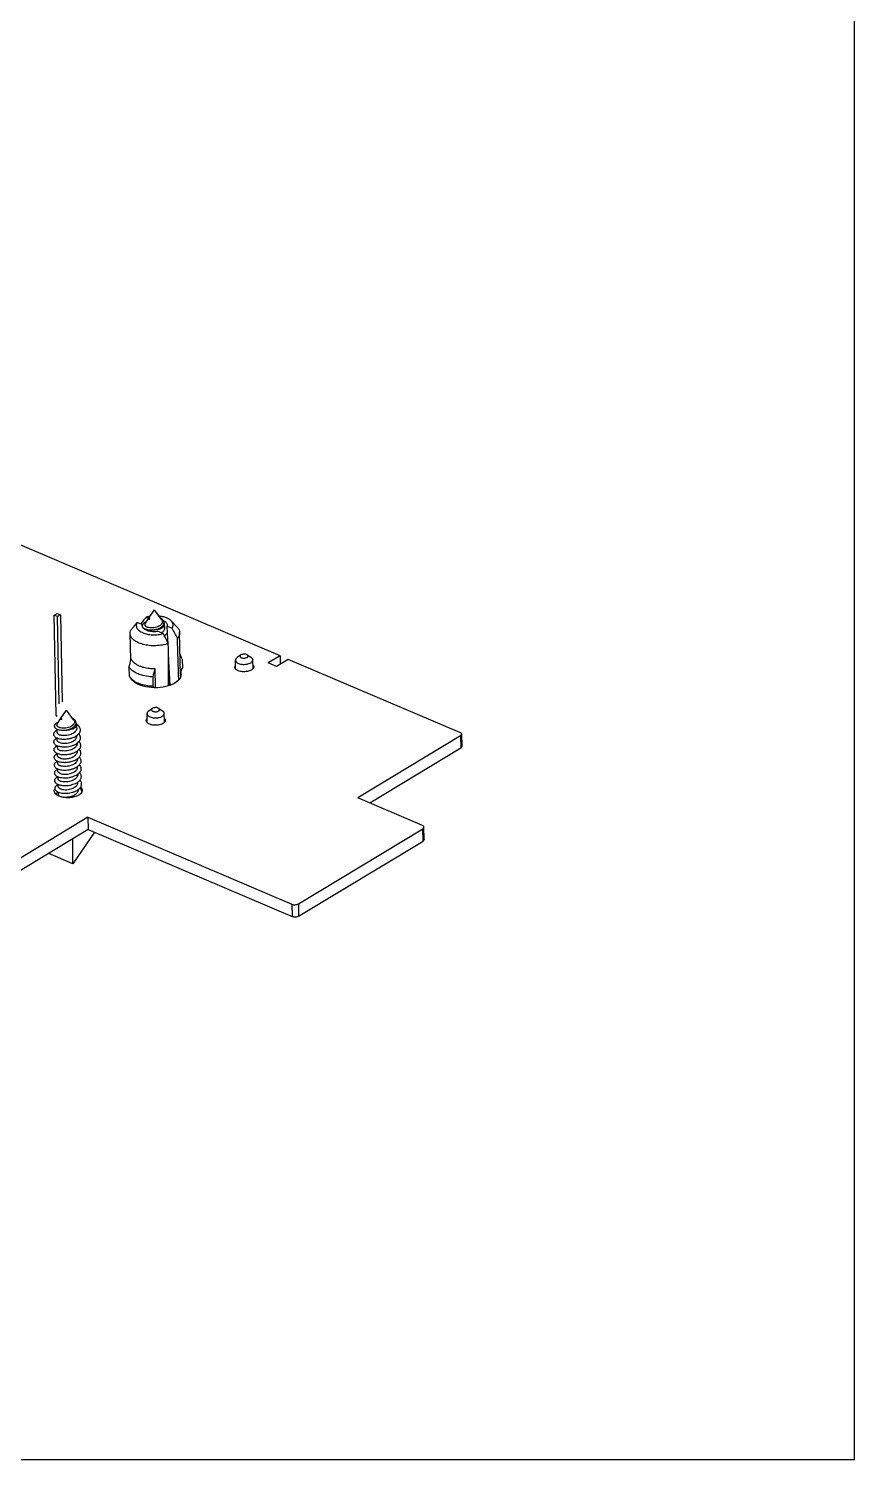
# Model space of a CAD drawing. Extents: x 0 to 420, y -74 to 297.
# Drawn here: x 355.8 to 420, y 0 to 111.3 of the extents above; entities that cross this region are included whole.
import ezdxf

# ---------------------------------------------------------------- set-up
doc = ezdxf.new("R2010")
doc.units = 0
doc.header["$LTSCALE"] = 23.1
doc.layers.get('0').update_dxf_attribs({"linetype": 'CONTINUOUS'})
doc.layers.add('02___PRT_ALL_AXES', color=7, linetype='CONTINUOUS')

msp = doc.modelspace()

# ---------------------------------------------------------------- linework, layer by layer
at = {"color": 7, "linetype": 'CONTINUOUS'}
for p, q in [((420, 0), (420, 297)), ((375.36, 62.49), (350.2, 73.23)), ((357.79, 65.65), (358.02, 65.79)), ((357.96, 57.86), (357.79, 65.65)), ((358.05, 65.54), (357.79, 65.65)), ((358.02, 65.79), (358.28, 65.68)), ((358.28, 65.68), (358.05, 65.54)), ((358.28, 65.68), (358.43, 58.91)), ((358.2, 58.77), (358.05, 65.54)), ((363.96, 64.73), (363.87, 64.63)), ((364.65, 64.92), (364.26, 65.09)), ((364.64, 64.85), (364.65, 64.92)), ((364.65, 64.87), (364.65, 64.92)), ((364.65, 64.85), (364.65, 64.87)), ((364.85, 64.9), (364.86, 64.84)), ((364.86, 64.84), (364.85, 64.89)), ((364.95, 65.5), (365.12, 65.43)), ((365.24, 65.39), (365.19, 65.35)), ((365.19, 65.35), (365.22, 65.35)), ((365.22, 65.35), (365.24, 65.39)), ((366.59, 64.89), (366.58, 64.81)), ((366.58, 64.81), (366.97, 64.64)), ((366.58, 64.78), (366.58, 64.81)), ((366.6, 64.3), (366.58, 64.78)), ((366.91, 65.2), (367.37, 64.71)), ((363.75, 62.21), (363.71, 64.22)), ((366.28, 64.23), (365.89, 64.39)), ((366.64, 63.73), (366.6, 64.3)), ((366.65, 63.51), (366.64, 63.73)), ((367.63, 60.91), (367.55, 64.3)), ((366.68, 62.87), (366.68, 62.96)), ((366.69, 62.61), (366.68, 62.87)), ((366.72, 62.19), (366.69, 62.61)), ((372.31, 62.56), (372.03, 62.36)), ((372.81, 62.57), (372.76, 62.59)), ((372.81, 62.57), (373.09, 62.39)), ((375.36, 62.49), (374.44, 61.94)), ((375.36, 62.49), (375.37, 61.85)), ((363.61, 61.65), (363.63, 60.94)), ((365.62, 61.5), (365.65, 60.02)), ((366.72, 62.09), (366.72, 62.19)), ((366.82, 60.22), (366.72, 62.09)), ((367.75, 62.24), (367.77, 61.54)), ((371.9, 61.49), (371.9, 62.16)), ((373.26, 61.51), (373.24, 62.19)), ((375.08, 61.67), (374.44, 61.94)), ((375.99, 62.22), (375.08, 61.67)), ((389.34, 56.53), (375.99, 62.22)), ((363.92, 60.54), (363.72, 60.79)), ((365.46, 60.86), (365.48, 60.15)), ((365.02, 57.33), (365.02, 58)), ((365.43, 58.4), (365.15, 58.2)), ((365.93, 58.41), (365.89, 58.43)), ((365.93, 58.41), (366.22, 58.22)), ((366.38, 57.35), (366.36, 58.03)), ((357.96, 57.86), (358.01, 57.78)), ((358.01, 57.11), (358.02, 57.04)), ((358.02, 57.04), (358.01, 57.1)), ((358.4, 57.59), (358.36, 57.56)), ((358.36, 57.56), (358.38, 57.55)), ((358.38, 57.55), (358.4, 57.59)), ((389.38, 56.28), (381.4, 51.45)), ((389.38, 56.28), (389.4, 55.31)), ((389.46, 56.4), (389.48, 55.43)), ((389.4, 55.31), (382.34, 51.04)), ((359.65, 52.08), (359.65, 52.08)), ((386.42, 49.31), (381.4, 51.45)), ((360.42, 49.94), (349.65, 43.42)), ((360.45, 48.98), (349.67, 42.45)), ((360.42, 49.94), (360.45, 48.98)), ((360.42, 49.94), (376.28, 43.17)), ((360.45, 48.98), (376.31, 42.21)), ((376.78, 43.2), (386.45, 49.05)), ((386.48, 48.09), (386.45, 49.05)), ((386.56, 48.21), (386.54, 49.17)), ((360.93, 48.77), (359.26, 46.32)), ((359.26, 46.32), (359.26, 48.26)), ((376.8, 42.24), (386.48, 48.09)), ((359.26, 46.32), (357.38, 47.12)), ((376.28, 43.17), (376.31, 42.21)), ((376.78, 43.2), (376.8, 42.24)), ((0, 0), (420, 0))]:
    msp.add_line(p, q, dxfattribs=at)
for centre, radius, start, end in [((384.43, 47.26), 26.92, 138.5219, 139.5183), ((364.9, 64.85), 0.255, 179.6375, 182.7014), ((364.9, 64.85), 0.255, 182.7061, 187.3827), ((364.9, 64.85), 0.26, 187.3988, 193.5211), ((364.87, 64.81), 0.223, 153.2246, 154.1044), ((366.04, 65.07), 0.3, 359.1995, 359.599), ((281.25, 18.17), 97.5, 27.9543, 28.4625), ((365.32, 65.97), 1.46, 265.2335, 265.8434), ((365.32, 66.17), 1.67, 277.1764, 277.884), ((365.33, 66.16), 1.66, 277.8827, 279.422), ((281.62, 20.65), 95.22, 26.7114, 27.2325), ((365.78, 64.97), 1.07, 303.1158, 304.9612), ((366.09, 64.06), 0.317, 348.6611, 1.2052), ((366.27, 62.74), 0.443, 336.9277, 343.1076), ((351.61, 55.69), 17.42, 22.8378, 23.464), ((347.76, 54.07), 21.6, 22.2463, 22.8378), ((415.7, 49.04), 53.59, 165.7738, 166.3932), ((405.26, 51.67), 42.82, 165.6386, 165.7543), ((414.3, 49.05), 50.24, 165.6535, 166.4128), ((343.29, 71.65), 26.48, 336.7439, 337.5476), ((367.1, 61.03), 0.564, 17.5192, 19.3431), ((364.26, 61.25), 0.704, 206.2948, 209.3167), ((369.87, 64.24), 6.01, 222.929, 224.6941), ((359.2, 57.28), 0.3, 359.1995, 359.599), ((359, 56.33), 1, 55.8397, 57.0644), ((358.48, 58.17), 1.46, 265.2335, 265.8434), ((358.57, 58.03), 2.01, 269.7268, 272.2494), ((358.57, 58.06), 2.05, 272.24, 272.8229), ((358.49, 58.37), 1.67, 277.1764, 277.884), ((358.49, 58.36), 1.66, 277.8827, 279.422), ((389.37, 56.4), 0.0913, 1.3526, 7.925), ((358.58, 57.44), 2.02, 270.001, 272.825), ((358.58, 57.39), 1.98, 269.7386, 269.9963), ((358.6, 56.8), 1.99, 269.7352, 270.4208), ((358.6, 56.83), 2.02, 270.4226, 271.7395), ((358.6, 56.86), 2.05, 271.7384, 272.8137), ((358.61, 56.2), 1.99, 269.7216, 270.5138), ((358.62, 55.61), 2.01, 269.7232, 271.6718), ((358.61, 56.23), 2.02, 270.515, 272.5938), ((358.62, 55.65), 2.04, 271.6665, 272.8275), ((358.61, 56.26), 2.05, 272.5878, 272.819), ((358.62, 55.66), 2.05, 272.8267, 273.0169), ((359.02, 54.72), 1.03, 304.9604, 305.782), ((359.27, 53.86), 0.671, 318.8643, 319.893), ((359.31, 52.99), 0.65, 41.4601, 42.5265), ((358.64, 55.02), 2.02, 269.7394, 272.8291), ((358.65, 54.38), 1.98, 269.7406, 270.0928), ((358.65, 54.41), 2.01, 270.0953, 271.4747), ((358.65, 54.45), 2.05, 271.4738, 272.8137), ((358.67, 53.81), 2.01, 269.724, 271.4091), ((358.66, 53.84), 2.04, 271.4072, 272.8304), ((386.45, 49.17), 0.0913, 1.3526, 7.925)]:
    msp.add_arc(centre, radius, start, end, dxfattribs=at)
for major_axis, ratio, start_param, end_param in [((-3.38, 94.05), 0.015201, -4.436699, -4.435328), ((-0.86, 95.57), 0.015152, -1.896344, -1.860251), ((-3.38, 94.05), 0.015201, -1.897039, -1.860767)]:
    msp.add_ellipse((365.04, 90.72), major_axis=major_axis, ratio=ratio, start_param=start_param, end_param=end_param, dxfattribs=at)
for points, knots in [([(363.71, 64.22), (363.7, 64.29), (363.73, 64.44), (363.82, 64.57), (363.87, 64.63)], [0, 0, 0, 0, 0.47283, 1, 1, 1, 1]), ([(364.26, 65.09), (364.24, 65.05), (364.2, 64.98), (364.18, 64.87), (364.18, 64.76), (364.23, 64.65), (364.3, 64.54), (364.44, 64.41), (364.69, 64.28), (365.05, 64.17), (365.45, 64.12), (365.87, 64.14), (366.15, 64.19), (366.28, 64.23)], [0, 0, 0, 0, 0.045078, 0.087003, 0.128003, 0.17064, 0.217054, 0.268629, 0.388854, 0.530268, 0.685855, 0.845898, 1, 1, 1, 1]), ([(364.66, 64.91), (364.66, 64.9), (364.66, 64.89), (364.65, 64.88), (364.65, 64.87)], [0, 0, 0, 0, 0.256492, 1, 1, 1, 1]), ([(364.68, 64.72), (364.67, 64.73), (364.66, 64.75), (364.66, 64.77), (364.65, 64.79)], [0, 0, 0, 0, 0.256282, 1, 1, 1, 1]), ([(364.94, 65.12), (364.91, 65.11), (364.85, 65.08), (364.77, 65.03), (364.71, 64.97), (364.68, 64.93), (364.67, 64.91)], [0, 0, 0, 0, 0.299893, 0.566063, 0.798383, 1, 1, 1, 1]), ([(364.68, 64.72), (364.7, 64.69), (364.74, 64.65), (364.81, 64.61), (364.9, 64.57), (365.03, 64.53), (365.14, 64.51), (365.2, 64.51)], [0, 0, 0, 0, 0.185559, 0.294498, 0.41475, 0.687988, 1, 1, 1, 1]), ([(365.89, 64.39), (365.76, 64.37), (365.51, 64.36), (365.2, 64.4), (364.98, 64.47), (364.82, 64.56), (364.71, 64.65), (364.68, 64.72)], [0, 0, 0, 0, 0.292294, 0.573875, 0.70106, 0.815166, 1, 1, 1, 1]), ([(364.89, 65.04), (364.87, 65.02), (364.85, 64.97), (364.84, 64.93), (364.85, 64.9)], [0, 0, 0, 0, 0.519105, 1, 1, 1, 1]), ([(365.14, 64.69), (365.1, 64.7), (365.04, 64.71), (364.96, 64.75), (364.9, 64.79), (364.87, 64.82), (364.86, 64.84)], [0, 0, 0, 0, 0.307657, 0.576861, 0.806483, 1, 1, 1, 1]), ([(365.25, 65.57), (365.22, 65.56), (365.12, 65.54), (365.02, 65.52), (364.95, 65.5)], [0, 0, 0, 0, 0.255557, 1, 1, 1, 1]), ([(365.18, 65.5), (365.16, 65.5), (365.14, 65.48), (365.12, 65.46), (365.12, 65.44), (365.12, 65.42), (365.12, 65.4), (365.13, 65.4)], [0, 0, 0, 0, 0.317543, 0.569236, 0.678017, 0.781911, 1, 1, 1, 1]), ([(365.13, 65.4), (365.14, 65.39), (365.16, 65.37), (365.18, 65.36), (365.19, 65.35)], [0, 0, 0, 0, 0.442266, 1, 1, 1, 1]), ([(366.15, 65.32), (366.17, 65.3), (366.19, 65.25), (366.21, 65.18), (366.21, 65.11), (366.19, 65.04), (366.15, 64.97), (366.08, 64.88), (365.94, 64.79), (365.75, 64.72), (365.54, 64.67), (365.33, 64.66), (365.2, 64.68), (365.14, 64.69)], [0, 0, 0, 0, 0.052493, 0.101594, 0.149488, 0.198566, 0.250803, 0.307398, 0.434343, 0.5764, 0.724844, 0.86931, 1, 1, 1, 1]), ([(365.22, 65.52), (365.21, 65.52), (365.2, 65.52), (365.19, 65.51), (365.18, 65.5)], [0, 0, 0, 0, 0.265948, 1, 1, 1, 1]), ([(365.24, 65.39), (365.23, 65.4), (365.21, 65.41), (365.19, 65.43), (365.18, 65.44), (365.18, 65.46), (365.19, 65.47), (365.19, 65.48)], [0, 0, 0, 0, 0.323847, 0.57176, 0.677669, 0.77978, 1, 1, 1, 1]), ([(365.6, 64.53), (365.69, 64.54), (365.83, 64.58), (366, 64.65), (366.12, 64.72), (366.21, 64.8), (366.28, 64.88), (366.33, 64.97), (366.34, 65.04), (366.34, 65.07)], [0, 0, 0, 0, 0.295922, 0.436731, 0.569067, 0.691138, 0.802406, 0.904165, 1, 1, 1, 1]), ([(365.6, 64.53), (365.65, 64.53), (365.75, 64.53), (365.9, 64.56), (366.03, 64.59), (366.15, 64.64), (366.25, 64.71), (366.33, 64.78), (366.37, 64.85), (366.39, 64.91), (366.38, 64.94)], [0, 0, 0, 0, 0.159978, 0.316058, 0.463807, 0.599451, 0.720349, 0.825623, 0.917053, 1, 1, 1, 1]), ([(366.91, 65.2), (366.87, 65.25), (366.74, 65.35), (366.52, 65.46), (366.25, 65.54), (366.05, 65.57), (365.95, 65.58)], [0, 0, 0, 0, 0.205106, 0.443112, 0.710553, 1, 1, 1, 1]), ([(366.34, 65.07), (366.34, 65.11), (366.33, 65.18), (366.27, 65.28), (366.18, 65.37), (366.1, 65.42), (366.06, 65.45)], [0, 0, 0, 0, 0.215818, 0.448102, 0.708405, 1, 1, 1, 1]), ([(366.39, 64.67), (366.39, 64.63), (366.38, 64.56), (366.33, 64.46), (366.25, 64.36), (366.18, 64.31), (366.14, 64.29)], [0, 0, 0, 0, 0.219079, 0.453224, 0.712419, 1, 1, 1, 1]), ([(366.3, 65.23), (366.34, 65.21), (366.42, 65.16), (366.51, 65.08), (366.57, 64.99), (366.59, 64.92), (366.59, 64.89)], [0, 0, 0, 0, 0.299308, 0.561544, 0.79104, 1, 1, 1, 1]), ([(366.38, 64.94), (366.38, 64.96), (366.37, 65.01), (366.35, 65.05), (366.34, 65.07)], [0, 0, 0, 0, 0.481385, 1, 1, 1, 1]), ([(366.97, 64.64), (367, 64.68), (367.04, 64.77), (367.06, 64.93), (367.01, 65.07), (366.95, 65.16), (366.91, 65.2)], [0, 0, 0, 0, 0.255075, 0.491251, 0.732205, 1, 1, 1, 1]), ([(367.37, 64.71), (367.43, 64.65), (367.52, 64.53), (367.55, 64.38), (367.55, 64.3)], [0, 0, 0, 0, 0.527175, 1, 1, 1, 1]), ([(366.67, 63.45), (366.52, 63.4), (366.2, 63.32), (365.71, 63.27), (365.2, 63.28), (364.73, 63.37), (364.32, 63.51), (364.03, 63.67), (363.87, 63.83), (363.78, 63.96), (363.72, 64.08), (363.71, 64.17), (363.71, 64.22)], [0, 0, 0, 0, 0.141372, 0.291262, 0.442019, 0.585835, 0.715862, 0.827422, 0.876, 0.920212, 0.961041, 1, 1, 1, 1]), ([(365.21, 64.51), (365.24, 64.51), (365.35, 64.5), (365.45, 64.51), (365.53, 64.52)], [0, 0, 0, 0, 0.241913, 1, 1, 1, 1]), ([(365.22, 64.51), (365.27, 64.5), (365.37, 64.5), (365.48, 64.51), (365.53, 64.52)], [0, 0, 0, 0, 0.48068, 1, 1, 1, 1]), ([(366.39, 64.09), (366.42, 64.1), (366.5, 64.16), (366.57, 64.24), (366.61, 64.3)], [0, 0, 0, 0, 0.27069, 1, 1, 1, 1]), ([(366.58, 63.64), (366.59, 63.65), (366.61, 63.68), (366.62, 63.71), (366.64, 63.73)], [0, 0, 0, 0, 0.257342, 1, 1, 1, 1]), ([(367.55, 64.3), (367.56, 64.27), (367.55, 64.19), (367.5, 64.04), (367.43, 63.94), (367.38, 63.88)], [0, 0, 0, 0, 0.232389, 0.472693, 1, 1, 1, 1]), ([(372.03, 62.36), (372.01, 62.35), (371.97, 62.32), (371.93, 62.27), (371.9, 62.21), (371.9, 62.18), (371.9, 62.16)], [0, 0, 0, 0, 0.29045, 0.549436, 0.782424, 1, 1, 1, 1]), ([(372.31, 62.56), (372.3, 62.55), (372.28, 62.54), (372.26, 62.51), (372.25, 62.48), (372.25, 62.43), (372.28, 62.38), (372.33, 62.36), (372.35, 62.35)], [0, 0, 0, 0, 0.139045, 0.260683, 0.369391, 0.473412, 0.702563, 1, 1, 1, 1]), ([(372.76, 62.59), (372.73, 62.61), (372.65, 62.63), (372.53, 62.63), (372.41, 62.61), (372.34, 62.58), (372.31, 62.56)], [0, 0, 0, 0, 0.244983, 0.514693, 0.776454, 1, 1, 1, 1]), ([(372.35, 62.35), (372.39, 62.33), (372.46, 62.31), (372.57, 62.31), (372.68, 62.32), (372.76, 62.35), (372.81, 62.38), (372.85, 62.41), (372.87, 62.45), (372.87, 62.49), (372.86, 62.52), (372.84, 62.55), (372.82, 62.56), (372.81, 62.57)], [0, 0, 0, 0, 0.144168, 0.303214, 0.461855, 0.604857, 0.667, 0.721913, 0.812129, 0.85336, 0.896527, 0.944807, 1, 1, 1, 1]), ([(373.24, 62.19), (373.23, 62.21), (373.23, 62.24), (373.2, 62.3), (373.15, 62.35), (373.12, 62.37), (373.09, 62.39)], [0, 0, 0, 0, 0.217546, 0.450441, 0.709313, 1, 1, 1, 1]), ([(364.7, 60.96), (364.58, 60.99), (364.33, 61.07), (363.94, 61.26), (363.69, 61.48), (363.61, 61.65)], [0, 0, 0, 0, 0.300664, 0.569623, 1, 1, 1, 1]), ([(363.77, 62.29), (363.8, 62.21), (363.89, 62.06), (364.12, 61.87), (364.42, 61.71), (364.65, 61.63), (364.78, 61.6)], [0, 0, 0, 0, 0.196046, 0.425974, 0.695072, 1, 1, 1, 1]), ([(364.78, 61.6), (364.91, 61.57), (365.19, 61.52), (365.48, 61.5), (365.62, 61.5)], [0, 0, 0, 0, 0.488702, 1, 1, 1, 1]), ([(366.72, 62.19), (366.72, 62.2), (366.71, 62.24), (366.7, 62.27), (366.68, 62.3)], [0, 0, 0, 0, 0.245089, 1, 1, 1, 1]), ([(366.68, 61.94), (366.7, 61.96), (366.71, 62.01), (366.72, 62.06), (366.73, 62.09)], [0, 0, 0, 0, 0.5096, 1, 1, 1, 1]), ([(366.68, 61.31), (366.7, 61.34), (366.73, 61.41), (366.75, 61.52), (366.73, 61.62), (366.7, 61.69), (366.68, 61.72)], [0, 0, 0, 0, 0.257451, 0.502056, 0.745566, 1, 1, 1, 1]), ([(371.84, 61.61), (371.84, 61.62), (371.85, 61.67), (371.87, 61.72), (371.89, 61.75)], [0, 0, 0, 0, 0.237633, 1, 1, 1, 1]), ([(371.89, 61.49), (371.88, 61.5), (371.86, 61.54), (371.84, 61.58), (371.84, 61.61)], [0, 0, 0, 0, 0.266607, 1, 1, 1, 1]), ([(373.13, 61.39), (373.04, 61.33), (372.81, 61.26), (372.45, 61.24), (372.13, 61.3), (371.94, 61.42), (371.89, 61.49)], [0, 0, 0, 0, 0.251074, 0.53578, 0.799788, 1, 1, 1, 1]), ([(371.9, 62.16), (371.9, 62.13), (371.91, 62.08), (371.96, 62.01), (372.03, 61.95), (372.09, 61.92), (372.13, 61.9)], [0, 0, 0, 0, 0.204392, 0.431194, 0.695223, 1, 1, 1, 1]), ([(372.13, 61.9), (372.18, 61.88), (372.29, 61.85), (372.48, 61.82), (372.63, 61.83), (372.76, 61.84), (372.88, 61.87), (373.01, 61.91), (373.13, 61.99), (373.21, 62.07), (373.23, 62.14), (373.24, 62.17), (373.24, 62.19)], [0, 0, 0, 0, 0.133271, 0.279735, 0.430951, 0.505512, 0.577843, 0.71169, 0.826375, 0.920171, 0.961095, 1, 1, 1, 1]), ([(373.27, 61.51), (373.26, 61.5), (373.22, 61.45), (373.17, 61.41), (373.13, 61.39)], [0, 0, 0, 0, 0.22761, 1, 1, 1, 1]), ([(373.26, 61.78), (373.27, 61.77), (373.3, 61.73), (373.31, 61.68), (373.31, 61.64)], [0, 0, 0, 0, 0.269036, 1, 1, 1, 1]), ([(373.31, 61.64), (373.31, 61.63), (373.31, 61.58), (373.29, 61.54), (373.27, 61.51)], [0, 0, 0, 0, 0.238484, 1, 1, 1, 1]), ([(363.64, 60.91), (363.65, 60.9), (363.67, 60.86), (363.7, 60.82), (363.72, 60.79)], [0, 0, 0, 0, 0.242976, 1, 1, 1, 1]), ([(363.72, 60.79), (363.8, 60.69), (364.02, 60.51), (364.44, 60.32), (364.93, 60.19), (365.29, 60.16), (365.48, 60.15)], [0, 0, 0, 0, 0.198659, 0.436235, 0.707239, 1, 1, 1, 1]), ([(366.69, 60.16), (366.41, 60.08), (365.82, 59.98), (365.08, 60.03), (364.54, 60.18), (364.13, 60.36), (363.87, 60.58), (363.79, 60.75)], [0, 0, 0, 0, 0.281634, 0.568106, 0.699335, 0.816351, 1, 1, 1, 1]), ([(365.46, 60.86), (365.4, 60.86), (365.14, 60.88), (364.89, 60.92), (364.7, 60.96)], [0, 0, 0, 0, 0.257042, 1, 1, 1, 1]), ([(366.69, 60.7), (366.71, 60.73), (366.74, 60.8), (366.76, 60.92), (366.74, 61.03), (366.71, 61.1), (366.69, 61.14)], [0, 0, 0, 0, 0.25801, 0.501526, 0.74422, 1, 1, 1, 1]), ([(366.75, 60.19), (366.76, 60.22), (366.77, 60.28), (366.77, 60.38), (366.74, 60.47), (366.71, 60.53), (366.69, 60.56)], [0, 0, 0, 0, 0.247071, 0.489473, 0.737421, 1, 1, 1, 1]), ([(367.18, 60.38), (367.15, 60.36), (366.99, 60.27), (366.82, 60.21), (366.69, 60.16)], [0, 0, 0, 0, 0.233586, 1, 1, 1, 1]), ([(367.64, 60.91), (367.63, 60.86), (367.54, 60.64), (367.34, 60.48), (367.18, 60.38)], [0, 0, 0, 0, 0.216535, 1, 1, 1, 1]), ([(365.15, 58.2), (365.13, 58.19), (365.09, 58.16), (365.05, 58.11), (365.02, 58.05), (365.02, 58.01), (365.02, 58)], [0, 0, 0, 0, 0.29045, 0.549436, 0.782424, 1, 1, 1, 1]), ([(365.02, 58), (365.02, 57.97), (365.03, 57.92), (365.08, 57.85), (365.15, 57.79), (365.21, 57.76), (365.25, 57.74)], [0, 0, 0, 0, 0.204392, 0.431194, 0.695223, 1, 1, 1, 1]), ([(365.25, 57.74), (365.3, 57.72), (365.41, 57.68), (365.6, 57.66), (365.75, 57.66), (365.88, 57.68), (366, 57.71), (366.13, 57.75), (366.25, 57.82), (366.33, 57.91), (366.35, 57.97), (366.36, 58.01), (366.36, 58.03)], [0, 0, 0, 0, 0.133271, 0.279735, 0.430951, 0.505512, 0.577843, 0.71169, 0.826375, 0.920171, 0.961095, 1, 1, 1, 1]), ([(365.43, 58.4), (365.42, 58.39), (365.4, 58.37), (365.38, 58.35), (365.37, 58.32), (365.37, 58.27), (365.4, 58.22), (365.45, 58.19), (365.47, 58.18)], [0, 0, 0, 0, 0.139045, 0.260683, 0.369391, 0.473412, 0.702563, 1, 1, 1, 1]), ([(365.89, 58.43), (365.85, 58.45), (365.77, 58.47), (365.65, 58.47), (365.53, 58.45), (365.46, 58.42), (365.43, 58.4)], [0, 0, 0, 0, 0.244983, 0.514693, 0.776454, 1, 1, 1, 1]), ([(365.47, 58.18), (365.51, 58.17), (365.58, 58.15), (365.69, 58.14), (365.8, 58.16), (365.88, 58.18), (365.93, 58.22), (365.97, 58.25), (365.99, 58.29), (365.99, 58.33), (365.98, 58.36), (365.96, 58.39), (365.94, 58.4), (365.93, 58.41)], [0, 0, 0, 0, 0.144168, 0.303214, 0.461855, 0.604857, 0.667, 0.721913, 0.812129, 0.85336, 0.896527, 0.944807, 1, 1, 1, 1]), ([(366.36, 58.03), (366.35, 58.04), (366.35, 58.08), (366.32, 58.13), (366.27, 58.18), (366.24, 58.21), (366.22, 58.22)], [0, 0, 0, 0, 0.217546, 0.450441, 0.709313, 1, 1, 1, 1]), ([(358.11, 57.32), (358.06, 57.3), (357.98, 57.27), (357.91, 57.21), (357.86, 57.16), (357.83, 57.12), (357.81, 57.07), (357.81, 57.02), (357.82, 56.97), (357.84, 56.92), (357.88, 56.88), (357.94, 56.84), (358.03, 56.78), (358.17, 56.74), (358.3, 56.72), (358.36, 56.71)], [0, 0, 0, 0, 0.144764, 0.207068, 0.262739, 0.312493, 0.357742, 0.40068, 0.444056, 0.490587, 0.542409, 0.600887, 0.666693, 0.820218, 1, 1, 1, 1]), ([(358.05, 57.24), (358.04, 57.22), (358.02, 57.18), (358.01, 57.13), (358.01, 57.11)], [0, 0, 0, 0, 0.519105, 1, 1, 1, 1]), ([(358.3, 56.89), (358.27, 56.9), (358.21, 56.92), (358.13, 56.95), (358.06, 56.99), (358.03, 57.03), (358.02, 57.04)], [0, 0, 0, 0, 0.307657, 0.576861, 0.806483, 1, 1, 1, 1]), ([(358.34, 57.71), (358.33, 57.7), (358.31, 57.68), (358.29, 57.66), (358.28, 57.64), (358.28, 57.62), (358.29, 57.61), (358.29, 57.6)], [0, 0, 0, 0, 0.317543, 0.569236, 0.678017, 0.781911, 1, 1, 1, 1]), ([(358.29, 57.6), (358.3, 57.59), (358.32, 57.57), (358.34, 57.56), (358.36, 57.56)], [0, 0, 0, 0, 0.442266, 1, 1, 1, 1]), ([(359.55, 56.87), (359.56, 56.85), (359.55, 56.8), (359.53, 56.73), (359.49, 56.66), (359.42, 56.57), (359.29, 56.47), (359.11, 56.38), (358.9, 56.32), (358.69, 56.29), (358.48, 56.29), (358.35, 56.31), (358.29, 56.33)], [0, 0, 0, 0, 0.045992, 0.093506, 0.143801, 0.19772, 0.317401, 0.451696, 0.59518, 0.740089, 0.877766, 1, 1, 1, 1]), ([(359.31, 57.52), (359.33, 57.5), (359.36, 57.46), (359.38, 57.39), (359.38, 57.31), (359.36, 57.24), (359.32, 57.17), (359.24, 57.09), (359.11, 56.99), (358.92, 56.92), (358.71, 56.87), (358.5, 56.86), (358.36, 56.88), (358.3, 56.89)], [0, 0, 0, 0, 0.052493, 0.101594, 0.149488, 0.198566, 0.250803, 0.307398, 0.434343, 0.5764, 0.724844, 0.86931, 1, 1, 1, 1]), ([(358.38, 57.73), (358.38, 57.73), (358.36, 57.72), (358.35, 57.71), (358.34, 57.71)], [0, 0, 0, 0, 0.265948, 1, 1, 1, 1]), ([(358.4, 57.59), (358.39, 57.6), (358.37, 57.61), (358.35, 57.63), (358.35, 57.65), (358.34, 57.66), (358.35, 57.68), (358.35, 57.68)], [0, 0, 0, 0, 0.323847, 0.57176, 0.677669, 0.77978, 1, 1, 1, 1]), ([(358.76, 56.73), (358.86, 56.74), (359, 56.78), (359.17, 56.86), (359.28, 56.92), (359.37, 57), (359.45, 57.08), (359.49, 57.18), (359.5, 57.24), (359.5, 57.27)], [0, 0, 0, 0, 0.295922, 0.436731, 0.569067, 0.691138, 0.802406, 0.904165, 1, 1, 1, 1]), ([(358.76, 56.73), (358.81, 56.73), (358.91, 56.74), (359.06, 56.76), (359.2, 56.8), (359.32, 56.85), (359.42, 56.91), (359.49, 56.98), (359.54, 57.06), (359.55, 57.11), (359.55, 57.14)], [0, 0, 0, 0, 0.159978, 0.316058, 0.463807, 0.599451, 0.720349, 0.825623, 0.917053, 1, 1, 1, 1]), ([(359.5, 57.27), (359.5, 57.31), (359.49, 57.38), (359.43, 57.49), (359.34, 57.58), (359.26, 57.63), (359.22, 57.65)], [0, 0, 0, 0, 0.215818, 0.448102, 0.708405, 1, 1, 1, 1]), ([(359.55, 57.14), (359.55, 57.16), (359.54, 57.21), (359.52, 57.25), (359.5, 57.27)], [0, 0, 0, 0, 0.481385, 1, 1, 1, 1]), ([(359.75, 56.98), (359.74, 57), (359.68, 57.07), (359.62, 57.12), (359.56, 57.16)], [0, 0, 0, 0, 0.233848, 1, 1, 1, 1]), ([(359.56, 56.29), (359.59, 56.31), (359.65, 56.36), (359.73, 56.44), (359.79, 56.53), (359.83, 56.62), (359.84, 56.71), (359.83, 56.81), (359.8, 56.9), (359.77, 56.96), (359.75, 56.98)], [0, 0, 0, 0, 0.14956, 0.287806, 0.415474, 0.534548, 0.648296, 0.760935, 0.876901, 1, 1, 1, 1]), ([(364.96, 57.45), (364.96, 57.46), (364.97, 57.51), (364.99, 57.56), (365.01, 57.59)], [0, 0, 0, 0, 0.237633, 1, 1, 1, 1]), ([(365.01, 57.33), (365, 57.34), (364.98, 57.37), (364.96, 57.42), (364.96, 57.45)], [0, 0, 0, 0, 0.266607, 1, 1, 1, 1]), ([(366.25, 57.23), (366.16, 57.17), (365.93, 57.1), (365.57, 57.08), (365.25, 57.14), (365.06, 57.25), (365.01, 57.33)], [0, 0, 0, 0, 0.251074, 0.53578, 0.799788, 1, 1, 1, 1]), ([(366.39, 57.35), (366.38, 57.34), (366.34, 57.29), (366.29, 57.25), (366.25, 57.23)], [0, 0, 0, 0, 0.22761, 1, 1, 1, 1]), ([(366.38, 57.61), (366.39, 57.6), (366.42, 57.56), (366.43, 57.52), (366.43, 57.48)], [0, 0, 0, 0, 0.269036, 1, 1, 1, 1]), ([(366.43, 57.48), (366.43, 57.47), (366.43, 57.42), (366.41, 57.38), (366.39, 57.35)], [0, 0, 0, 0, 0.238484, 1, 1, 1, 1]), ([(358.02, 56.69), (357.97, 56.67), (357.9, 56.63), (357.83, 56.57), (357.79, 56.52), (357.76, 56.48), (357.75, 56.43), (357.74, 56.38), (357.75, 56.34), (357.76, 56.33)], [0, 0, 0, 0, 0.319947, 0.458014, 0.58226, 0.69469, 0.798614, 0.898615, 1, 1, 1, 1]), ([(357.76, 56.33), (357.76, 56.31), (357.79, 56.26), (357.85, 56.2), (357.93, 56.15), (358.03, 56.1), (358.14, 56.06), (358.32, 56.03), (358.46, 56.02), (358.56, 56.01)], [0, 0, 0, 0, 0.079803, 0.17095, 0.276067, 0.395907, 0.529939, 0.676755, 1, 1, 1, 1]), ([(358.03, 56.09), (357.99, 56.07), (357.92, 56.03), (357.83, 55.96), (357.78, 55.89), (357.76, 55.83), (357.76, 55.8), (357.76, 55.79)], [0, 0, 0, 0, 0.313622, 0.579484, 0.80271, 0.903249, 1, 1, 1, 1]), ([(357.76, 55.79), (357.76, 55.77), (357.77, 55.71), (357.82, 55.64), (357.89, 55.58), (357.99, 55.52), (358.11, 55.47), (358.26, 55.44), (358.41, 55.42), (358.52, 55.41), (358.58, 55.41)], [0, 0, 0, 0, 0.077189, 0.162882, 0.262966, 0.379986, 0.514085, 0.663853, 0.826859, 1, 1, 1, 1]), ([(358.02, 56.54), (358.02, 56.52), (358.03, 56.5), (358.04, 56.47), (358.08, 56.43), (358.13, 56.39), (358.2, 56.35), (358.26, 56.34), (358.29, 56.33)], [0, 0, 0, 0, 0.088766, 0.1826, 0.341238, 0.528877, 0.748681, 1, 1, 1, 1]), ([(358.3, 55.73), (358.26, 55.74), (358.19, 55.76), (358.12, 55.8), (358.08, 55.84), (358.05, 55.87), (358.04, 55.9), (358.04, 55.92), (358.04, 55.93)], [0, 0, 0, 0, 0.328032, 0.599252, 0.714327, 0.817384, 0.91123, 1, 1, 1, 1]), ([(358.3, 55.73), (358.36, 55.71), (358.49, 55.69), (358.7, 55.69), (358.91, 55.72), (359.12, 55.78), (359.31, 55.87), (359.43, 55.97), (359.5, 56.06), (359.54, 56.13), (359.56, 56.2), (359.57, 56.25), (359.57, 56.27)], [0, 0, 0, 0, 0.122233, 0.259911, 0.40482, 0.548304, 0.682598, 0.80228, 0.856199, 0.906494, 0.954008, 1, 1, 1, 1]), ([(359.58, 55.67), (359.58, 55.64), (359.58, 55.6), (359.55, 55.53), (359.52, 55.46), (359.44, 55.37), (359.32, 55.27), (359.14, 55.18), (358.93, 55.12), (358.71, 55.09), (358.5, 55.09), (358.37, 55.11), (358.31, 55.12)], [0, 0, 0, 0, 0.045992, 0.093508, 0.143805, 0.197725, 0.317404, 0.451692, 0.595175, 0.740083, 0.877768, 1, 1, 1, 1]), ([(358.38, 56.71), (358.4, 56.71), (358.51, 56.7), (358.62, 56.71), (358.7, 56.72)], [0, 0, 0, 0, 0.241913, 1, 1, 1, 1]), ([(358.38, 56.71), (358.43, 56.71), (358.54, 56.7), (358.64, 56.71), (358.7, 56.72)], [0, 0, 0, 0, 0.48068, 1, 1, 1, 1]), ([(358.67, 56.02), (358.75, 56.02), (358.92, 56.04), (359.15, 56.09), (359.37, 56.17), (359.5, 56.25), (359.56, 56.29)], [0, 0, 0, 0, 0.262253, 0.522572, 0.771156, 1, 1, 1, 1]), ([(358.68, 55.42), (358.77, 55.42), (358.93, 55.44), (359.16, 55.49), (359.38, 55.57), (359.51, 55.65), (359.57, 55.69)], [0, 0, 0, 0, 0.262247, 0.522568, 0.771157, 1, 1, 1, 1]), ([(359.57, 55.69), (359.62, 55.72), (359.7, 55.79), (359.8, 55.91), (359.85, 56.04), (359.85, 56.13), (359.85, 56.18)], [0, 0, 0, 0, 0.288661, 0.546298, 0.779009, 1, 1, 1, 1]), ([(359.85, 56.18), (359.84, 56.22), (359.81, 56.32), (359.75, 56.4), (359.72, 56.43)], [0, 0, 0, 0, 0.476813, 1, 1, 1, 1]), ([(359.86, 55.48), (359.87, 55.51), (359.87, 55.58), (359.84, 55.67), (359.8, 55.75), (359.76, 55.81), (359.73, 55.83)], [0, 0, 0, 0, 0.236049, 0.476215, 0.728797, 1, 1, 1, 1]), ([(389.46, 56.41), (389.46, 56.42), (389.44, 56.48), (389.38, 56.51), (389.34, 56.53)], [0, 0, 0, 0, 0.207559, 1, 1, 1, 1]), ([(389.38, 56.28), (389.4, 56.29), (389.44, 56.32), (389.46, 56.38), (389.46, 56.4)], [0, 0, 0, 0, 0.559358, 1, 1, 1, 1]), ([(357.78, 55.25), (357.78, 55.24), (357.77, 55.21), (357.77, 55.17), (357.78, 55.13), (357.8, 55.09), (357.83, 55.05), (357.88, 55), (357.96, 54.94), (358.09, 54.89), (358.24, 54.84), (358.41, 54.82), (358.53, 54.81), (358.59, 54.81)], [0, 0, 0, 0, 0.040499, 0.080068, 0.12022, 0.162384, 0.207745, 0.25716, 0.369922, 0.502486, 0.653718, 0.820832, 1, 1, 1, 1]), ([(358.04, 55.48), (358.01, 55.47), (357.95, 55.44), (357.87, 55.38), (357.82, 55.32), (357.79, 55.28), (357.78, 55.25)], [0, 0, 0, 0, 0.302122, 0.567658, 0.798246, 1, 1, 1, 1]), ([(358.06, 54.88), (358.02, 54.87), (357.95, 54.83), (357.86, 54.76), (357.81, 54.7), (357.79, 54.64), (357.78, 54.61), (357.79, 54.57), (357.8, 54.51), (357.84, 54.45), (357.91, 54.38), (357.97, 54.34), (358.01, 54.33)], [0, 0, 0, 0, 0.160886, 0.298724, 0.415543, 0.46808, 0.518189, 0.56742, 0.617421, 0.725309, 0.851448, 1, 1, 1, 1]), ([(358.05, 55.33), (358.05, 55.32), (358.05, 55.3), (358.07, 55.26), (358.1, 55.22), (358.16, 55.18), (358.23, 55.15), (358.28, 55.13), (358.31, 55.12)], [0, 0, 0, 0, 0.088766, 0.1826, 0.341238, 0.528877, 0.748681, 1, 1, 1, 1]), ([(358.33, 54.52), (358.31, 54.53), (358.27, 54.54), (358.21, 54.56), (358.15, 54.59), (358.1, 54.63), (358.07, 54.68), (358.06, 54.71), (358.06, 54.73)], [0, 0, 0, 0, 0.171033, 0.328479, 0.537548, 0.715054, 0.865661, 1, 1, 1, 1]), ([(358.33, 54.52), (358.37, 54.51), (358.48, 54.49), (358.65, 54.49), (358.82, 54.5), (359, 54.53), (359.17, 54.59), (359.32, 54.66), (359.45, 54.75), (359.51, 54.83), (359.54, 54.87)], [0, 0, 0, 0, 0.11469, 0.2425, 0.378364, 0.516724, 0.652124, 0.779774, 0.896184, 1, 1, 1, 1]), ([(358.7, 54.81), (358.78, 54.82), (358.94, 54.84), (359.18, 54.89), (359.39, 54.97), (359.52, 55.04), (359.58, 55.08)], [0, 0, 0, 0, 0.262203, 0.522498, 0.771098, 1, 1, 1, 1]), ([(358.71, 54.21), (358.82, 54.22), (359.04, 54.25), (359.31, 54.33), (359.5, 54.42), (359.65, 54.51), (359.75, 54.61), (359.8, 54.68)], [0, 0, 0, 0, 0.278094, 0.547906, 0.674122, 0.792142, 1, 1, 1, 1]), ([(359.6, 55.07), (359.6, 55.03), (359.59, 54.96), (359.55, 54.9), (359.54, 54.87)], [0, 0, 0, 0, 0.484224, 1, 1, 1, 1]), ([(359.58, 55.08), (359.62, 55.11), (359.69, 55.17), (359.78, 55.27), (359.84, 55.37), (359.86, 55.45), (359.86, 55.48)], [0, 0, 0, 0, 0.284253, 0.543137, 0.779452, 1, 1, 1, 1]), ([(359.62, 53.89), (359.66, 53.91), (359.72, 53.97), (359.8, 54.06), (359.86, 54.15), (359.89, 54.25), (359.89, 54.35), (359.87, 54.45), (359.83, 54.54), (359.78, 54.6), (359.76, 54.63)], [0, 0, 0, 0, 0.147816, 0.283617, 0.408538, 0.525265, 0.637961, 0.751643, 0.871112, 1, 1, 1, 1]), ([(359.8, 54.68), (359.83, 54.72), (359.86, 54.79), (359.88, 54.89), (359.88, 54.96), (359.87, 55.03), (359.83, 55.13), (359.78, 55.19), (359.75, 55.23)], [0, 0, 0, 0, 0.254625, 0.374564, 0.492682, 0.611859, 0.734821, 1, 1, 1, 1]), ([(389.48, 55.44), (389.48, 55.41), (389.46, 55.36), (389.42, 55.33), (389.4, 55.31)], [0, 0, 0, 0, 0.440642, 1, 1, 1, 1]), ([(358.07, 54.28), (358.03, 54.27), (357.97, 54.23), (357.89, 54.17), (357.83, 54.11), (357.8, 54.04), (357.8, 53.97), (357.82, 53.89), (357.87, 53.83), (357.91, 53.79), (357.93, 53.77)], [0, 0, 0, 0, 0.166111, 0.31101, 0.435906, 0.544987, 0.646161, 0.749915, 0.865827, 1, 1, 1, 1]), ([(358.08, 53.68), (358.05, 53.67), (358, 53.64), (357.92, 53.59), (357.87, 53.53), (357.83, 53.47), (357.81, 53.41), (357.81, 53.34), (357.84, 53.28), (357.87, 53.25), (357.88, 53.23)], [0, 0, 0, 0, 0.169147, 0.319319, 0.451118, 0.567053, 0.672153, 0.773942, 0.880876, 1, 1, 1, 1]), ([(357.93, 53.77), (357.97, 53.75), (358.07, 53.7), (358.23, 53.65), (358.41, 53.62), (358.55, 53.61), (358.62, 53.61)], [0, 0, 0, 0, 0.202731, 0.440622, 0.70887, 1, 1, 1, 1]), ([(358.01, 54.33), (358.04, 54.31), (358.13, 54.27), (358.33, 54.22), (358.49, 54.21), (358.6, 54.21)], [0, 0, 0, 0, 0.215142, 0.456516, 1, 1, 1, 1]), ([(358.34, 53.92), (358.32, 53.93), (358.28, 53.94), (358.22, 53.96), (358.17, 53.99), (358.12, 54.03), (358.08, 54.08), (358.08, 54.11), (358.08, 54.13)], [0, 0, 0, 0, 0.171033, 0.328485, 0.537566, 0.715069, 0.865668, 1, 1, 1, 1]), ([(358.35, 53.32), (358.33, 53.32), (358.3, 53.34), (358.24, 53.36), (358.18, 53.39), (358.13, 53.43), (358.1, 53.48), (358.09, 53.51), (358.09, 53.53)], [0, 0, 0, 0, 0.171039, 0.328488, 0.53756, 0.715064, 0.865663, 1, 1, 1, 1]), ([(359.61, 54.46), (359.61, 54.44), (359.6, 54.39), (359.58, 54.32), (359.54, 54.25), (359.47, 54.16), (359.35, 54.07), (359.16, 53.98), (358.95, 53.92), (358.74, 53.89), (358.53, 53.89), (358.4, 53.91), (358.34, 53.92)], [0, 0, 0, 0, 0.045993, 0.093507, 0.143801, 0.197718, 0.317389, 0.451681, 0.595171, 0.740083, 0.877766, 1, 1, 1, 1]), ([(358.35, 53.32), (358.41, 53.3), (358.54, 53.28), (358.75, 53.28), (358.97, 53.31), (359.18, 53.38), (359.36, 53.47), (359.48, 53.56), (359.56, 53.65), (359.6, 53.72), (359.62, 53.79), (359.62, 53.84), (359.62, 53.86)], [0, 0, 0, 0, 0.122233, 0.259911, 0.40482, 0.548304, 0.682598, 0.80228, 0.856199, 0.906494, 0.954008, 1, 1, 1, 1]), ([(358.73, 53.61), (358.81, 53.61), (358.97, 53.63), (359.21, 53.69), (359.42, 53.77), (359.55, 53.84), (359.61, 53.88)], [0, 0, 0, 0, 0.262404, 0.52267, 0.771158, 1, 1, 1, 1]), ([(359.62, 53.28), (359.64, 53.29), (359.69, 53.33), (359.74, 53.38), (359.78, 53.41)], [0, 0, 0, 0, 0.262805, 1, 1, 1, 1]), ([(359.64, 52.68), (359.67, 52.7), (359.74, 52.75), (359.82, 52.84), (359.88, 52.94), (359.91, 53.03), (359.92, 53.14), (359.9, 53.23), (359.86, 53.33), (359.82, 53.39), (359.79, 53.42)], [0, 0, 0, 0, 0.148829, 0.285631, 0.411375, 0.528562, 0.641202, 0.754256, 0.872593, 1, 1, 1, 1]), ([(359.79, 53.42), (359.82, 53.47), (359.87, 53.54), (359.9, 53.65), (359.91, 53.73), (359.9, 53.81), (359.86, 53.91), (359.81, 53.99), (359.77, 54.03)], [0, 0, 0, 0, 0.261668, 0.382562, 0.500107, 0.617637, 0.738483, 1, 1, 1, 1]), ([(358.1, 53.08), (358.05, 53.05), (357.98, 53.02), (357.9, 52.95), (357.86, 52.9), (357.83, 52.84), (357.82, 52.79), (357.83, 52.74), (357.84, 52.7), (357.85, 52.69)], [0, 0, 0, 0, 0.321394, 0.458041, 0.57989, 0.689797, 0.792366, 0.893694, 1, 1, 1, 1]), ([(358.11, 52.48), (358.06, 52.45), (357.99, 52.42), (357.92, 52.35), (357.88, 52.31), (357.85, 52.26), (357.84, 52.21), (357.84, 52.15), (357.85, 52.1), (357.88, 52.06), (357.94, 51.99), (358.04, 51.92), (358.21, 51.86), (358.33, 51.83), (358.39, 51.82)], [0, 0, 0, 0, 0.141323, 0.202025, 0.256491, 0.305714, 0.351324, 0.39554, 0.440859, 0.489557, 0.54334, 0.66957, 0.822646, 1, 1, 1, 1]), ([(357.85, 52.69), (357.88, 52.64), (357.94, 52.58), (358.04, 52.52), (358.14, 52.48), (358.25, 52.45), (358.42, 52.41), (358.55, 52.4), (358.64, 52.4)], [0, 0, 0, 0, 0.176139, 0.283773, 0.404804, 0.538517, 0.683569, 1, 1, 1, 1]), ([(357.88, 53.23), (357.92, 53.19), (358.01, 53.13), (358.18, 53.06), (358.4, 53.02), (358.55, 53.01), (358.63, 53.01)], [0, 0, 0, 0, 0.189455, 0.423148, 0.696636, 1, 1, 1, 1]), ([(358.12, 52.86), (358.12, 52.87), (358.11, 52.89), (358.1, 52.91), (358.1, 52.92)], [0, 0, 0, 0, 0.514296, 1, 1, 1, 1]), ([(358.37, 52.72), (358.34, 52.72), (358.28, 52.74), (358.21, 52.78), (358.16, 52.81), (358.13, 52.85), (358.12, 52.86)], [0, 0, 0, 0, 0.306927, 0.57563, 0.805467, 1, 1, 1, 1]), ([(358.38, 52.12), (358.36, 52.12), (358.32, 52.13), (358.26, 52.16), (358.21, 52.19), (358.16, 52.23), (358.12, 52.27), (358.12, 52.31), (358.12, 52.32)], [0, 0, 0, 0, 0.171044, 0.328503, 0.537584, 0.715079, 0.865669, 1, 1, 1, 1]), ([(359.64, 53.26), (359.64, 53.24), (359.63, 53.19), (359.61, 53.12), (359.57, 53.05), (359.5, 52.96), (359.37, 52.86), (359.19, 52.77), (358.98, 52.71), (358.77, 52.68), (358.56, 52.68), (358.43, 52.7), (358.37, 52.72)], [0, 0, 0, 0, 0.045992, 0.093506, 0.1438, 0.197717, 0.317389, 0.451688, 0.595179, 0.740087, 0.877765, 1, 1, 1, 1]), ([(358.38, 52.12), (358.44, 52.1), (358.57, 52.08), (358.78, 52.08), (358.99, 52.11), (359.2, 52.17), (359.39, 52.26), (359.51, 52.36), (359.58, 52.45), (359.62, 52.52), (359.64, 52.59), (359.65, 52.63), (359.65, 52.66)], [0, 0, 0, 0, 0.122233, 0.259911, 0.40482, 0.548304, 0.682598, 0.80228, 0.856199, 0.906494, 0.954008, 1, 1, 1, 1]), ([(358.74, 53.01), (358.82, 53.01), (358.98, 53.03), (359.22, 53.08), (359.43, 53.17), (359.57, 53.24), (359.62, 53.28)], [0, 0, 0, 0, 0.262252, 0.522576, 0.771163, 1, 1, 1, 1]), ([(358.75, 52.41), (358.84, 52.41), (359.01, 52.43), (359.18, 52.47), (359.26, 52.5)], [0, 0, 0, 0, 0.502492, 1, 1, 1, 1]), ([(359.26, 52.5), (359.33, 52.52), (359.46, 52.57), (359.58, 52.64), (359.64, 52.68)], [0, 0, 0, 0, 0.519975, 1, 1, 1, 1]), ([(359.65, 52.08), (359.69, 52.1), (359.75, 52.15), (359.84, 52.24), (359.89, 52.34), (359.93, 52.44), (359.94, 52.54), (359.92, 52.64), (359.87, 52.74), (359.83, 52.8), (359.8, 52.82)], [0, 0, 0, 0, 0.148545, 0.284947, 0.410239, 0.52704, 0.639512, 0.752745, 0.87166, 1, 1, 1, 1]), ([(357.81, 51.99), (357.81, 52.02), (357.81, 52.06), (357.83, 52.11), (357.83, 52.12)], [0, 0, 0, 0, 0.741285, 1, 1, 1, 1]), ([(359.62, 51.61), (359.44, 51.53), (359.15, 51.46), (358.76, 51.45), (358.46, 51.49), (358.2, 51.56), (357.99, 51.67), (357.85, 51.81), (357.81, 51.93), (357.81, 51.99)], [0, 0, 0, 0, 0.279371, 0.430593, 0.57738, 0.711353, 0.826368, 0.920621, 1, 1, 1, 1]), ([(358.12, 51.87), (358.09, 51.86), (358.02, 51.82), (357.96, 51.78), (357.93, 51.75)], [0, 0, 0, 0, 0.537251, 1, 1, 1, 1]), ([(358.38, 51.52), (358.34, 51.53), (358.28, 51.55), (358.21, 51.59), (358.17, 51.63), (358.15, 51.66), (358.13, 51.69), (358.13, 51.71), (358.13, 51.72)], [0, 0, 0, 0, 0.326031, 0.596162, 0.711346, 0.815002, 0.909901, 1, 1, 1, 1]), ([(358.39, 51.82), (358.41, 51.82), (358.5, 51.81), (358.59, 51.8), (358.66, 51.8)], [0, 0, 0, 0, 0.241373, 1, 1, 1, 1]), ([(359.66, 52.06), (359.66, 52.04), (359.66, 51.99), (359.63, 51.91), (359.57, 51.8), (359.45, 51.7), (359.3, 51.61), (359.13, 51.54), (358.94, 51.5), (358.74, 51.48), (358.62, 51.48), (358.56, 51.49)], [0, 0, 0, 0, 0.045789, 0.092785, 0.193941, 0.308733, 0.437389, 0.576708, 0.721312, 0.864685, 1, 1, 1, 1]), ([(358.77, 51.8), (358.85, 51.81), (359.01, 51.83), (359.24, 51.88), (359.46, 51.96), (359.59, 52.03), (359.65, 52.08)], [0, 0, 0, 0, 0.262235, 0.522537, 0.771125, 1, 1, 1, 1]), ([(359.96, 51.93), (359.95, 51.9), (359.89, 51.79), (359.79, 51.71), (359.71, 51.66)], [0, 0, 0, 0, 0.218204, 1, 1, 1, 1]), ([(359.94, 51.93), (359.94, 51.95), (359.94, 52.01), (359.9, 52.11), (359.85, 52.18), (359.81, 52.22)], [0, 0, 0, 0, 0.234954, 0.476782, 1, 1, 1, 1]), ([(359.86, 52.28), (359.9, 52.24), (359.95, 52.17), (359.98, 52.08), (359.98, 52.03)], [0, 0, 0, 0, 0.52975, 1, 1, 1, 1]), ([(386.54, 49.19), (386.54, 49.2), (386.52, 49.25), (386.46, 49.29), (386.42, 49.31)], [0, 0, 0, 0, 0.207559, 1, 1, 1, 1]), ([(386.45, 49.05), (386.48, 49.07), (386.52, 49.1), (386.54, 49.15), (386.54, 49.17)], [0, 0, 0, 0, 0.559358, 1, 1, 1, 1]), ([(386.56, 48.21), (386.56, 48.19), (386.54, 48.14), (386.5, 48.11), (386.48, 48.09)], [0, 0, 0, 0, 0.440642, 1, 1, 1, 1]), ([(376.28, 43.17), (376.36, 43.14), (376.54, 43.12), (376.71, 43.16), (376.78, 43.2)], [0, 0, 0, 0, 0.508711, 1, 1, 1, 1]), ([(376.8, 42.24), (376.73, 42.19), (376.56, 42.16), (376.38, 42.18), (376.31, 42.21)], [0, 0, 0, 0, 0.491289, 1, 1, 1, 1])]:
    msp.add_open_spline(points, degree=3, knots=knots, dxfattribs=at)
for points in [[(364.95, 65.5), (364.83, 65.36), (364.71, 65.22), (364.59, 65.07)], [(367.64, 61.2), (367.65, 61.16), (367.66, 61.1), (367.66, 61.06)], [(367.66, 61.06), (367.66, 61.01), (367.66, 60.95), (367.64, 60.91)], [(359.71, 51.66), (359.68, 51.64), (359.65, 51.63), (359.62, 51.61)], [(359.98, 52.03), (359.98, 52), (359.97, 51.96), (359.96, 51.93)]]:
    msp.add_open_spline(points, degree=3, dxfattribs=at)
at = {"layer": '02___PRT_ALL_AXES', "color": 7, "linetype": 'CONTINUOUS'}
for p, q in [((365.19, 65.48), (365.59, 66.07)), ((366.15, 65.32), (365.59, 66.07)), ((364.85, 64.55), (364.85, 64.59)), ((364.89, 65.04), (365.13, 65.4)), ((366.39, 64.67), (366.38, 64.94)), ((366.4, 64.07), (366.4, 64.09)), ((358.35, 57.68), (358.75, 58.27)), ((359.31, 57.52), (358.75, 58.27)), ((358.02, 56.54), (358.02, 56.8)), ((358.05, 57.24), (358.3, 57.6)), ((359.55, 56.87), (359.55, 57.14)), ((358.04, 55.93), (358.03, 56.11)), ((359.57, 56.27), (359.57, 56.3)), ((359.58, 55.67), (359.58, 55.7)), ((358.05, 55.33), (358.05, 55.5)), ((358.06, 54.73), (358.06, 54.9)), ((359.6, 55.07), (359.59, 55.1)), ((358.08, 54.13), (358.07, 54.3)), ((358.09, 53.53), (358.09, 53.7)), ((359.61, 54.46), (359.61, 54.49)), ((359.62, 53.86), (359.62, 53.89)), ((358.1, 52.92), (358.1, 53.1)), ((358.12, 52.32), (358.11, 52.49)), ((359.64, 53.26), (359.63, 53.29)), ((359.65, 52.66), (359.65, 52.69)), ((358.13, 51.72), (358.13, 51.89)), ((359.66, 52.06), (359.66, 52.08))]:
    msp.add_line(p, q, dxfattribs=at)

doc.saveas('drawing.dxf')
